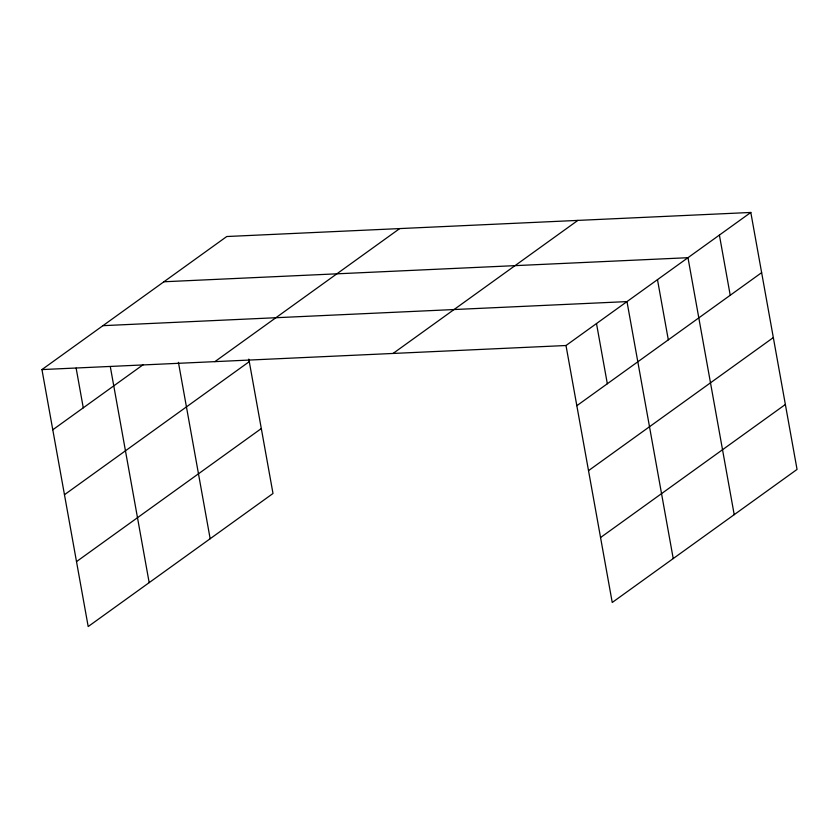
<?xml version="1.0" encoding="UTF-8"?>
<svg xmlns="http://www.w3.org/2000/svg" width="839" height="839" viewBox="0 0 839 839"><rect width="100%" height="100%" fill="white"/><g stroke="black" fill="none" stroke-linecap="round" stroke-linejoin="round"><path stroke-width="1.26" d="M248.816 359.102L273 493.489L88.189 626.544L41.95 369.579L226.761 236.525L750.811 212.456L797.05 469.421L612.239 602.475L566 345.511L750.811 212.456M52.784 429.778L143.207 364.671M214.889 361.64L399.7 228.586M64.467 494.706L249.277 361.651M76.506 561.606L261.317 428.551M393.061 353.45L577.882 220.395M576.833 405.709L761.644 272.644M588.517 470.637L773.327 337.582M600.556 537.537L785.367 404.482M163.93 281.768L687.98 257.699L734.209 514.664M102.935 325.668L626.985 301.6L673.224 558.564M41.95 369.579L566 345.511M719.401 235.077L730.224 295.265M657.482 279.649L668.316 339.837M596.498 323.56L607.331 383.748M178.424 362.333L210.159 538.732M110.308 366.653L149.174 582.633M76.129 368.122L83.271 407.817"/></g></svg>
